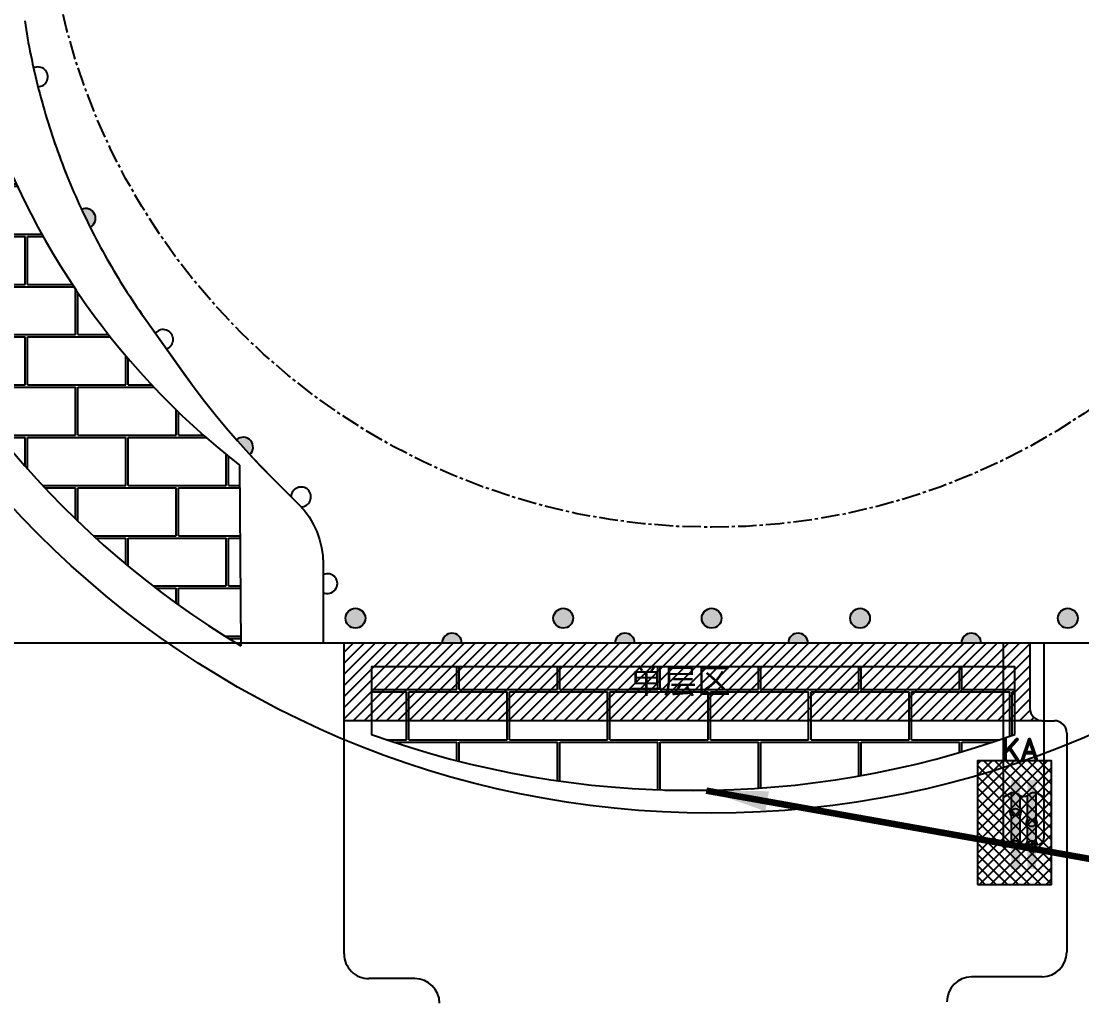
# Model space of a CAD drawing. Header units: millimetres. Extents: x 3346 to 4468, y 1053 to 1397.
# Drawn here: x 4298.43 to 4341.3, y 1208.58 to 1248.22 of the extents above; entities that cross this region are included whole.
import ezdxf

# ---------------------------------------------------------------- set-up
doc = ezdxf.new("R2010")
doc.units = ezdxf.units.MM
doc.linetypes.add('CENTER2', pattern=[1.125, 0.75, -0.125, 0.125, -0.125])
for name, color, linetype in [('66', 1, 'Continuous'), ('BL', 7, 'Continuous'), ('DIM', 3, 'Continuous'), ('L1', 2, 'Continuous'), ('L91', 3, 'Continuous'), ('LCD_FPC', 22, 'Continuous')]:
    doc.layers.add(name, color=color, linetype=linetype)
doc.styles.get("Standard").update_dxf_attribs({"font": 'txt', "bigfont": 'gbcbig.shx'})
doc.styles.add('TITLE', font='dutchb.ttf')
doc.styles.add('宋体', font='')
doc.styles.get('宋体').set_extended_font_data('SimSun')
doc.dimstyles.new('ISO-25$7', dxfattribs={"dimscale": 0.5, "dimtxt": 3.5, "dimasz": 2, "dimexe": 1.25, "dimexo": 0.625, "dimtad": 0, "dimzin": 1, "dimdsep": 46, "dimtxsty": 'TITLE', "dimcen": 0, "dimclrd": 7, "dimclre": 256, "dimclrt": 7, "dimadec": 0, "dimazin": 0, "dimtfac": 1, "dimtmove": 0, "dimatfit": 0, "dimfxl": 1, "dimlwd": 9, "dimlwe": 9, "dimarcsym": 0})
doc.dimstyles.new('zengy', dxfattribs={"dimscale": 4, "dimtxt": 0.5, "dimasz": 0.5, "dimexe": 0.2, "dimexo": 0.2, "dimgap": 0.2, "dimtad": 1, "dimzin": 0, "dimdsep": 46, "dimtxsty": '宋体', "dimcen": 0.141421, "dimadec": 3, "dimazin": 0, "dimtfac": 1, "dimtmove": 0, "dimatfit": 3, "dimfxl": 0.2, "dimtolj": 1, "dimtzin": 0, "dimarcsym": 0})

# ---------------------------------------------------------------- blocks, each defined once
blk = doc.blocks.new('RECTANGLE_20')
blk.add_solid([(0.175006, 1.800098), (0.175006, -1.800098), (-0.175006, 1.800098), (-0.175006, -1.800098)])
blk = doc.blocks.new('ROUND_6')
at = {"const_width": 0.075056}
blk.add_lwpolyline([(-0.037528, 0, 1), (0.037528, 0, 1)], format="xyb", close=True, dxfattribs=at)
blk = doc.blocks.new('*D129')
at = {"layer": 'BL', "color": 0, "lineweight": -2, "ltscale": 5, "transparency": 16777216}
for p, q in [((4325.891, 1282.79), (4278.879, 1282.79)), ((4279.679, 1280.79), (4279.679, 1225.083)), ((4325.891, 1223.083), (4278.879, 1223.083))]:
    blk.add_line(p, q, dxfattribs=at)
at = {"layer": 'BL', "color": 0, "ltscale": 5, "transparency": 16777216}
for points in [[(4279.345, 1280.79), (4280.012, 1280.79), (4279.679, 1282.79)], [(4279.345, 1225.083), (4280.012, 1225.083), (4279.679, 1223.083)]]:
    blk.add_solid(points, dxfattribs=at)
at = {"layer": 'Defpoints', "color": 0, "ltscale": 5, "transparency": 16777216}
for p in [(4326.691, 1282.79), (4279.679, 1223.083), (4326.691, 1223.083)]:
    blk.add_point(p, dxfattribs=at)
at = {"layer": 'BL', "color": 0, "ltscale": 5, "transparency": 16777216, "insert": (4277.801, 1252.937), "char_height": 2, "attachment_point": 5, "rotation": 90, "style": '宋体'}
blk.add_mtext('\\A1;LCM 59.71%%P0.2', dxfattribs=at)
blk = doc.blocks.new('*D136')
at = {"layer": 'BL', "color": 0, "lineweight": -2, "ltscale": 5, "transparency": 16777216}
for p, q in [((4325.537, 1291.706), (4264.862, 1291.706)), ((4265.662, 1225.083), (4265.662, 1289.706)), ((4306.328, 1223.083), (4264.862, 1223.083))]:
    blk.add_line(p, q, dxfattribs=at)
at = {"layer": 'BL', "color": 0, "ltscale": 5, "transparency": 16777216}
for points in [[(4265.329, 1289.706), (4265.995, 1289.706), (4265.662, 1291.706)], [(4265.329, 1225.083), (4265.995, 1225.083), (4265.662, 1223.083)]]:
    blk.add_solid(points, dxfattribs=at)
at = {"layer": 'Defpoints', "color": 0, "ltscale": 5, "transparency": 16777216}
for p in [(4265.662, 1291.706), (4326.337, 1291.706), (4307.128, 1223.083)]:
    blk.add_point(p, dxfattribs=at)
at = {"layer": 'BL', "color": 0, "ltscale": 5, "transparency": 16777216, "insert": (4263.538, 1257.394), "char_height": 2, "attachment_point": 5, "rotation": 90, "style": '宋体'}
blk.add_mtext('\\A1;3M胶外圆 68.62%%P0.2', dxfattribs=at)
blk = doc.blocks.new('*D146')
at = {"layer": 'BL', "color": 0, "lineweight": -2, "ltscale": 5, "transparency": 16777216}
for p, q in [((4312.283, 1223.083), (4264.862, 1223.083)), ((4265.662, 1188.077), (4265.662, 1221.083)), ((4314.887, 1186.077), (4264.862, 1186.077))]:
    blk.add_line(p, q, dxfattribs=at)
at = {"layer": 'BL', "color": 0, "ltscale": 5, "transparency": 16777216}
for points in [[(4265.329, 1221.083), (4265.995, 1221.083), (4265.662, 1223.083)], [(4265.329, 1188.077), (4265.995, 1188.077), (4265.662, 1186.077)]]:
    blk.add_solid(points, dxfattribs=at)
at = {"layer": 'Defpoints', "color": 0, "ltscale": 5, "transparency": 16777216}
for p in [(4265.662, 1223.083), (4313.083, 1223.083), (4315.687, 1186.077)]:
    blk.add_point(p, dxfattribs=at)
at = {"layer": 'BL', "color": 0, "ltscale": 5, "transparency": 16777216, "insert": (4263.784, 1204.58), "char_height": 2, "attachment_point": 5, "rotation": 90, "style": '宋体'}
blk.add_mtext('\\A1;37.00%%P0.5', dxfattribs=at)

msp = doc.modelspace()

# ---------------------------------------------------------------- hatches: boundary and pattern name
at = {"true_color": 0xf1eb1f}
h = msp.add_hatch(dxfattribs=at)
h.set_pattern_fill('AR-B816C', color=2, scale=0.01)
h.set_pattern_definition([(0, (649.2094, 0), (2.032, 2.032), [3.96875, -0.09525]), (0, (647.1774, 0.0953), (2.032, 2.032), [3.96875, -0.09525]), (90, (649.2094, 0), (-2.032, 2.032), [-2.12725, 1.93675]), (90, (649.1141, 0), (-2.032, 2.032), [-2.12725, 1.93675])])
h.paths.add_polyline_path([(4307.3087, 1222.9738), (4307.2515, 1230.2776, -2.9041642), (4345.4229, 1230.2776), (4345.3657, 1222.9738, 3.6120499)])
h = msp.add_hatch()
h.set_pattern_fill('ANSI31', scale=0.1)
h.paths.add_polyline_path([(4338.1199, 1223.0826), (4311.4794, 1223.0826), (4311.4794, 1219.9438), (4338.1199, 1219.9438)])
h.paths.add_polyline_path([(4339.206, 1223.0826), (4338.1199, 1223.0826), (4338.1199, 1219.9438), (4339.706, 1219.9438, -0.4142136), (4339.206, 1220.4438)])
h.paths.add_polyline_path([(4322.7, 1220.4205), (4327.4905, 1220.4205), (4327.4905, 1222.3507), (4322.7, 1222.3507)], flags=24)
h = msp.add_hatch(dxfattribs=at)
h.set_pattern_fill('AR-B816C', color=2, scale=0.01)
h.set_pattern_definition([(0, (36.7379, 20.1964), (2.032, 2.032), [3.96875, -0.09525]), (0, (34.7059, 20.2916), (2.032, 2.032), [3.96875, -0.09525]), (90, (36.7379, 20.1964), (-2.032, 2.032), [-2.12725, 1.93675]), (90, (36.6426, 20.1964), (-2.032, 2.032), [-2.12725, 1.93675])])
h.paths.add_polyline_path([(4338.5927, 1219.3856), (4338.5927, 1222.1244), (4312.5927, 1222.1244), (4312.5927, 1219.3856, 0.1739391)])
h = msp.add_hatch()
h.set_pattern_fill('ANSI37', color=2, scale=0.1)
h.set_pattern_definition([(45, (625.06794, -3.1564), (-0.224506403, 0.224506403), []), (135, (625.06794, -3.1564), (-0.224506403, -0.224506403), [])])
h.paths.add_polyline_path([(4337.0815, 1213.3274), (4340.0815, 1213.3274), (4340.0815, 1218.3274), (4337.0815, 1218.3274)])
at = {"layer": 'LCD_FPC'}
for points in [[(4300.8639, 1240.6151), (4300.9211, 1240.4925), (4300.9968, 1240.333), (4301.0734, 1240.1741), (4301.1511, 1240.0156), (4301.2113, 1239.8945, 0.9930159)], [(4307.631, 1230.7448), (4307.6675, 1230.706, 0.9972291), (4307.132, 1231.3003), (4307.1669, 1231.2599)], [(4311.5381, 1224.0882, 1), (4312.3381, 1224.0882, 1)], [(4319.9377, 1224.0882, 1), (4320.7377, 1224.0882, 1)], [(4326.7377, 1224.0882, 1), (4325.9377, 1224.0882, 1)], [(4331.9393, 1224.0884, 1), (4332.7393, 1224.0884, 1)], [(4341.1373, 1224.0882, 1), (4340.3373, 1224.0882, 1)], [(4315.4377, 1223.0826), (4316.2377, 1223.0826, 1)], [(4322.4324, 1223.0826), (4323.2324, 1223.0826, 1)], [(4330.2324, 1223.0826, 1), (4329.4324, 1223.0826)], [(4336.4324, 1223.0826), (4337.2324, 1223.0826, 1)]]:
    msp.add_hatch(color=0, dxfattribs=at).paths.add_polyline_path(points)

# ---------------------------------------------------------------- linework, layer by layer
at = {"color": 2}
msp.add_line((4307.2515, 1230.2776), (4307.3087, 1222.9738), dxfattribs=at)
at = {"color": 30}
for p, q in [((4311.4794, 1210.5174), (4311.4794, 1223.086)), ((4339.206, 1223.086), (4339.206, 1220.4438)), ((4339.706, 1219.9438), (4311.4794, 1219.9438)), ((4339.706, 1219.9438), (4340.1947, 1219.9438)), ((4340.6947, 1219.4438), (4340.6947, 1210.593)), ((4339.6975, 1209.593), (4336.8446, 1209.5851)), ((4314.3346, 1209.5225), (4312.4822, 1209.5174))]:
    msp.add_line(p, q, dxfattribs=at)
at = {"color": 2, "true_color": 0xf1eb1f}
msp.add_lwpolyline([(4338.5927, 1219.3856), (4338.5927, 1222.1244), (4312.5927, 1222.1244), (4312.5927, 1219.3856, 0.1739391)], format="xyb", close=True, dxfattribs=at)
at = {"color": 2}
msp.add_lwpolyline([(4337.0815, 1213.3274), (4340.0815, 1213.3274), (4340.0815, 1218.3274), (4337.0815, 1218.3274)], close=True, dxfattribs=at)
at = {"color": 8}
msp.add_circle((4326.3372, 1254.7058), 38.5, dxfattribs=at)
at = {"color": 8, "linetype": 'CENTER2'}
msp.add_circle((4326.3372, 1254.7058), 26.94, dxfattribs=at)
at = {"color": 2}
for radius, start, end in [(37, 300.94962, 239.05038), (31, 308.00057, 231.99943)]:
    msp.add_arc((4326.3372, 1254.7058), radius, start, end, dxfattribs=at)
at = {"color": 30}
for centre, radius, start, end in [((4339.706, 1220.4438), 0.5, 180, 270), ((4340.1947, 1219.4438), 0.5, 0, 90), ((4312.4794, 1210.5174), 1, 180, 270.15928), ((4339.6947, 1210.593), 1, 270.15928, 0), ((4336.8474, 1208.5851), 1, 90.15928, 180.15928), ((4314.3374, 1208.5225), 1, 0.15928, 90.15928)]:
    msp.add_arc(centre, radius, start, end, dxfattribs=at)
at = {"layer": '66'}
for centre, start, end in [((4299.1041, 1245.9735), 269.87745, 116.90356), ((4304.1677, 1235.3579), 288.79371, 142.12578), ((4309.7411, 1228.9931), 268.64617, 179.88783), ((4310.8077, 1225.4882), 244.84934, 115.15066)]:
    msp.add_arc(centre, 0.4, start, end, dxfattribs=at)
at = {"layer": 'DIM', "color": 4}
for p, q in [((4310.6377, 1226.2773), (4310.6377, 1223.0826)), ((4342.0377, 1223.0826), (4310.6377, 1223.0826)), ((4337.8199, 1223.0826), (4337.8199, 1223.0826)), ((4339.9299, 1223.0826), (4339.9299, 1223.0826))]:
    msp.add_line(p, q, dxfattribs=at)
msp.add_lwpolyline([(4298.5665, 1248.2328), (4298.5935, 1248.0584), (4298.6217, 1247.8842), (4298.651, 1247.7101), (4298.6813, 1247.5362), (4298.7127, 1247.3626), (4298.7453, 1247.1891), (4298.7789, 1247.0158), (4298.8136, 1246.8428), (4298.8494, 1246.67), (4298.8863, 1246.4974), (4298.9242, 1246.325), (4298.9633, 1246.1529), (4299.0034, 1245.981), (4299.0446, 1245.8094), (4299.0869, 1245.638), (4299.1302, 1245.4669), (4299.1746, 1245.2961), (4299.2201, 1245.1256), (4299.2667, 1244.9554), (4299.3144, 1244.7854), (4299.3631, 1244.6158), (4299.4128, 1244.4464), (4299.4637, 1244.2774), (4299.5156, 1244.1087), (4299.5685, 1243.9404), (4299.6225, 1243.7723), (4299.6776, 1243.6047), (4299.7337, 1243.4373), (4299.7909, 1243.2704), (4299.8491, 1243.1037), (4299.9084, 1242.9375), (4299.9687, 1242.7716), (4300.03, 1242.6061), (4300.0924, 1242.441), (4300.1558, 1242.2763), (4300.2203, 1242.112), (4300.2858, 1241.9481), (4300.3523, 1241.7846), (4300.4198, 1241.6216), (4300.4884, 1241.4589), (4300.558, 1241.2968), (4300.6286, 1241.135), (4300.7002, 1240.9737), (4300.7728, 1240.8128), (4300.8465, 1240.6524), (4300.9211, 1240.4925), (4300.9968, 1240.333), (4301.0734, 1240.1741), (4301.1511, 1240.0156), (4301.2297, 1239.8575), (4301.3093, 1239.7), (4301.39, 1239.543), (4301.4716, 1239.3865), (4301.5541, 1239.2306), (4301.6377, 1239.0751), (4301.7223, 1238.9202), (4301.8078, 1238.7658), (4301.8943, 1238.6119), (4301.9817, 1238.4586), (4302.0701, 1238.3059), (4302.1595, 1238.1537), (4302.2498, 1238.002), (4302.3411, 1237.851), (4302.4333, 1237.7005), (4302.5264, 1237.5506), (4302.6205, 1237.4013), (4302.7156, 1237.2525), (4302.8116, 1237.1044), (4302.9084, 1236.9569), (4303.0063, 1236.81), (4303.105, 1236.6637), (4303.2047, 1236.5181), (4303.3053, 1236.373), (4303.4067, 1236.2286), (4305.0129, 1233.9735), (4305.4206, 1233.4136), (4305.8402, 1232.8617), (4306.2713, 1232.3186), (4306.7136, 1231.7846), (4307.1669, 1231.2599), (4307.631, 1230.7448), (4308.1057, 1230.2395), (4308.5903, 1229.7447), (4309.6337, 1228.7013), (4309.8615, 1228.45), (4310.0613, 1228.1805), (4310.2338, 1227.8927), (4310.3773, 1227.5894), (4310.4903, 1227.2735), (4310.5718, 1226.948), (4310.6211, 1226.6161), (4310.6377, 1226.2773), (4310.6377, 1225.8826)], dxfattribs=at)
for centre in [(4311.9381, 1224.0882), (4320.3377, 1224.0882), (4326.3377, 1224.0882), (4332.3393, 1224.0884), (4340.7373, 1224.0882)]:
    msp.add_circle(centre, 0.4, dxfattribs=at)
for centre, start, end in [((4301.0351, 1240.2535), 296.14181, 115.33869), ((4307.3989, 1231.0024), 312.17764, 131.85968), ((4315.8377, 1223.0826), 0, 180), ((4322.8324, 1223.0826), 0, 180), ((4329.8324, 1223.0826), 0, 180), ((4336.8324, 1223.0826), 0, 180)]:
    msp.add_arc(centre, 0.4, start, end, dxfattribs=at)
at = {"layer": 'L1', "const_width": 0.1501}
for points in [[(4338.2043, 1219.1902), (4338.2043, 1218.3903)], [(4338.6841, 1219.1902), (4338.2043, 1218.657)], [(4339.1872, 1219.1871), (4338.9129, 1218.387)], [(4339.1872, 1219.1871), (4339.4616, 1218.387)], [(4338.3757, 1218.8475), (4338.6841, 1218.3903)], [(4339.3587, 1218.6537), (4339.0158, 1218.6537)]]:
    msp.add_lwpolyline(points, dxfattribs=at)
at = {"layer": 'L91', "color": 7, "linetype": 'Continuous'}
for p, q in [((4310.6377, 1226.2807), (4310.6377, 1223.086)), ((4342.0377, 1223.086), (4310.6377, 1223.086)), ((4337.8199, 1223.086), (4337.8199, 1223.086)), ((4339.9299, 1223.086), (4339.9299, 1223.086))]:
    msp.add_line(p, q, dxfattribs=at)
msp.add_lwpolyline([(4298.5665, 1248.2361), (4298.5935, 1248.0617), (4298.6217, 1247.8875), (4298.651, 1247.7134), (4298.6813, 1247.5396), (4298.7127, 1247.3659), (4298.7453, 1247.1924), (4298.7789, 1247.0192), (4298.8136, 1246.8461), (4298.8494, 1246.6733), (4298.8863, 1246.5007), (4298.9242, 1246.3283), (4298.9633, 1246.1562), (4299.0034, 1245.9843), (4299.0446, 1245.8127), (4299.0869, 1245.6414), (4299.1302, 1245.4703), (4299.1746, 1245.2995), (4299.2201, 1245.1289), (4299.2667, 1244.9587), (4299.3144, 1244.7887), (4299.3631, 1244.6191), (4299.4128, 1244.4498), (4299.4637, 1244.2808), (4299.5156, 1244.1121), (4299.5685, 1243.9437), (4299.6225, 1243.7757), (4299.6776, 1243.608), (4299.7337, 1243.4407), (4299.7909, 1243.2737), (4299.8491, 1243.1071), (4299.9084, 1242.9408), (4299.9687, 1242.7749), (4300.03, 1242.6095), (4300.0924, 1242.4444), (4300.1558, 1242.2797), (4300.2203, 1242.1153), (4300.2858, 1241.9514), (4300.3523, 1241.788), (4300.4198, 1241.6249), (4300.4884, 1241.4623), (4300.558, 1241.3001), (4300.6286, 1241.1383), (4300.7002, 1240.977), (4300.7728, 1240.8162), (4300.8465, 1240.6557), (4300.9211, 1240.4958), (4300.9968, 1240.3364), (4301.0734, 1240.1774), (4301.1511, 1240.0189), (4301.2297, 1239.8609), (4301.3093, 1239.7034), (4301.39, 1239.5464), (4301.4716, 1239.3899), (4301.5541, 1239.2339), (4301.6377, 1239.0784), (4301.7223, 1238.9235), (4301.8078, 1238.7691), (4301.8943, 1238.6153), (4301.9817, 1238.4619), (4302.0701, 1238.3092), (4302.1595, 1238.157), (4302.2498, 1238.0054), (4302.3411, 1237.8543), (4302.4333, 1237.7038), (4302.5264, 1237.5539), (4302.6205, 1237.4046), (4302.7156, 1237.2559), (4302.8116, 1237.1077), (4302.9084, 1236.9602), (4303.0063, 1236.8133), (4303.105, 1236.667), (4303.2047, 1236.5214), (4303.3053, 1236.3763), (4303.4067, 1236.2319), (4305.0129, 1233.9768), (4305.4206, 1233.4169), (4305.8402, 1232.865), (4306.2713, 1232.3219), (4306.7136, 1231.7879), (4307.1669, 1231.2633), (4307.631, 1230.7481), (4308.1057, 1230.2428), (4308.5903, 1229.748), (4309.6337, 1228.7047), (4309.8615, 1228.4533), (4310.0613, 1228.1838), (4310.2338, 1227.896), (4310.3773, 1227.5927), (4310.4903, 1227.2768), (4310.5718, 1226.9514), (4310.6211, 1226.6195), (4310.6377, 1226.2807), (4310.6377, 1225.886)], dxfattribs=at)
at = {"layer": 'LCD_FPC', "color": 30}
for p, q in [((4338.1199, 1223.036), (4338.1199, 1215.236)), ((4339.7799, 1215.236), (4339.7799, 1223.086)), ((4338.3789, 1216.9925), (4338.1199, 1216.836)), ((4338.4499, 1217.0237), (4338.4499, 1216.3845)), ((4338.7989, 1216.9266), (4338.6885, 1216.9929)), ((4338.7999, 1216.926), (4338.7999, 1216.3845)), ((4339.0999, 1216.922), (4339.0999, 1215.9532)), ((4339.2286, 1216.9959), (4339.1027, 1216.9236)), ((4339.4499, 1217.0269), (4339.4499, 1215.9532)), ((4339.7799, 1216.836), (4339.5386, 1216.989)), ((4338.4499, 1216.1017), (4338.4499, 1215.0774)), ((4338.7999, 1216.1017), (4338.7999, 1215.0774)), ((4339.0999, 1215.6704), (4339.0999, 1215.0774)), ((4339.4499, 1215.6704), (4339.4499, 1215.0774)), ((4339.4799, 1214.936), (4338.4199, 1214.936))]:
    msp.add_line(p, q, dxfattribs=at)
for centre in [(4338.6249, 1216.2431), (4339.2749, 1215.8118)]:
    msp.add_circle(centre, 0.15, dxfattribs=at)
for centre, radius, start, end in [((4338.534, 1216.7357), 0.3, 59.01941, 121.15016), ((4338.9534, 1217.1838), 0.3, 239.01941, 299.84515), ((4339.3779, 1216.7356), 0.3, 57.62203, 119.84515), ((4338.6249, 1216.2431), 0.225, 141.05756, 218.94244), ((4338.6249, 1216.2431), 0.225, 321.05756, 38.94244), ((4339.2749, 1215.8118), 0.225, 141.05756, 218.94244), ((4339.2749, 1215.8118), 0.225, 321.05756, 38.94244), ((4338.4199, 1215.236), 0.3, 180, 270), ((4339.4799, 1215.236), 0.3, 270, 0), ((4338.6249, 1214.936), 0.225, 141.05756, 180), ((4338.6249, 1214.936), 0.15, 0, 180), ((4338.6249, 1214.936), 0.225, 0.16994, 38.94244), ((4339.2749, 1214.936), 0.225, 141.05756, 180), ((4339.2749, 1214.936), 0.15, 0, 180), ((4339.2749, 1214.936), 0.225, 0.16994, 38.94244)]:
    msp.add_arc(centre, radius, start, end, dxfattribs=at)

# ---------------------------------------------------------------- block references
at = {"layer": 'L1'}
for p in [(4338.2043, 1219.1902), (4338.6841, 1219.1902), (4339.1872, 1219.1871), (4339.1872, 1219.1871), (4338.2043, 1218.657), (4338.3757, 1218.8475), (4339.0158, 1218.6537), (4339.3587, 1218.6537), (4338.2043, 1218.3903), (4338.6841, 1218.3903), (4338.9129, 1218.387), (4339.4616, 1218.387)]:
    msp.add_blockref('ROUND_6', p, dxfattribs=at)
at = {"layer": 'L1', "color": 3}
for p in [(4338.6249, 1215.744), (4339.2749, 1215.744)]:
    msp.add_blockref('RECTANGLE_20', p, dxfattribs=at)

# ---------------------------------------------------------------- texts
at = {"color": 30, "insert": (4323.0171, 1222.0504), "char_height": 1, "attachment_point": 1, "style": '宋体'}
msp.add_mtext_dynamic_manual_height_columns('{\\C1;单层区}', width=15.536546, gutter_width=12.5, heights=[0], dxfattribs=at)

# ---------------------------------------------------------------- dimensions: what is measured, and where the dimension line sits
at = {"layer": 'BL', "color": 3, "ltscale": 5}
for base, p1, p2, text, picture, middle in [((4265.662, 1291.7058), (4307.1284, 1223.0826), (4326.3372, 1291.7058), '3M胶外圆 <>%%P0.2', '*D136', (4263.538, 1257.3942)), ((4279.6787, 1223.0826), (4326.6907, 1282.7904), (4326.6907, 1223.0826), 'LCM <>%%P0.2', '*D129', (4277.8005, 1252.9365)), ((4265.662, 1223.0826), (4315.6868, 1186.0774), (4313.0827, 1223.0826), '37.00%%P0.5', '*D146', (4263.7838, 1204.58))]:
    dim = msp.add_linear_dim(base=base, p1=p1, p2=p2, angle=90, text=text, dimstyle='zengy', override={"dimtp": 0.2, "dimtm": 0.2, "dimfxl": 0.5}, dxfattribs=at)
    dim.commit()
    dim.dimension.update_dxf_attribs({"geometry": picture, "text_midpoint": middle})

# ---------------------------------------------------------------- leaders
at = {"color": 3}
msp.add_leader([(4326.124, 1217.1281), (4371.6753, 1209.0007)], dimstyle='ISO-25$7', override={"dimscale": 1, "dimtxt": 2.5, "dimasz": 2.5, "dimzin": 8, "dimdsep": 44, "dimtxsty": 'Standard', "dimcen": 2.5, "dimclrd": 0, "dimclre": 0, "dimclrt": 0, "dimatfit": 3, "dimlwd": 65534, "dimlwe": 65534}, dxfattribs=at)

doc.saveas('drawing.dxf')
